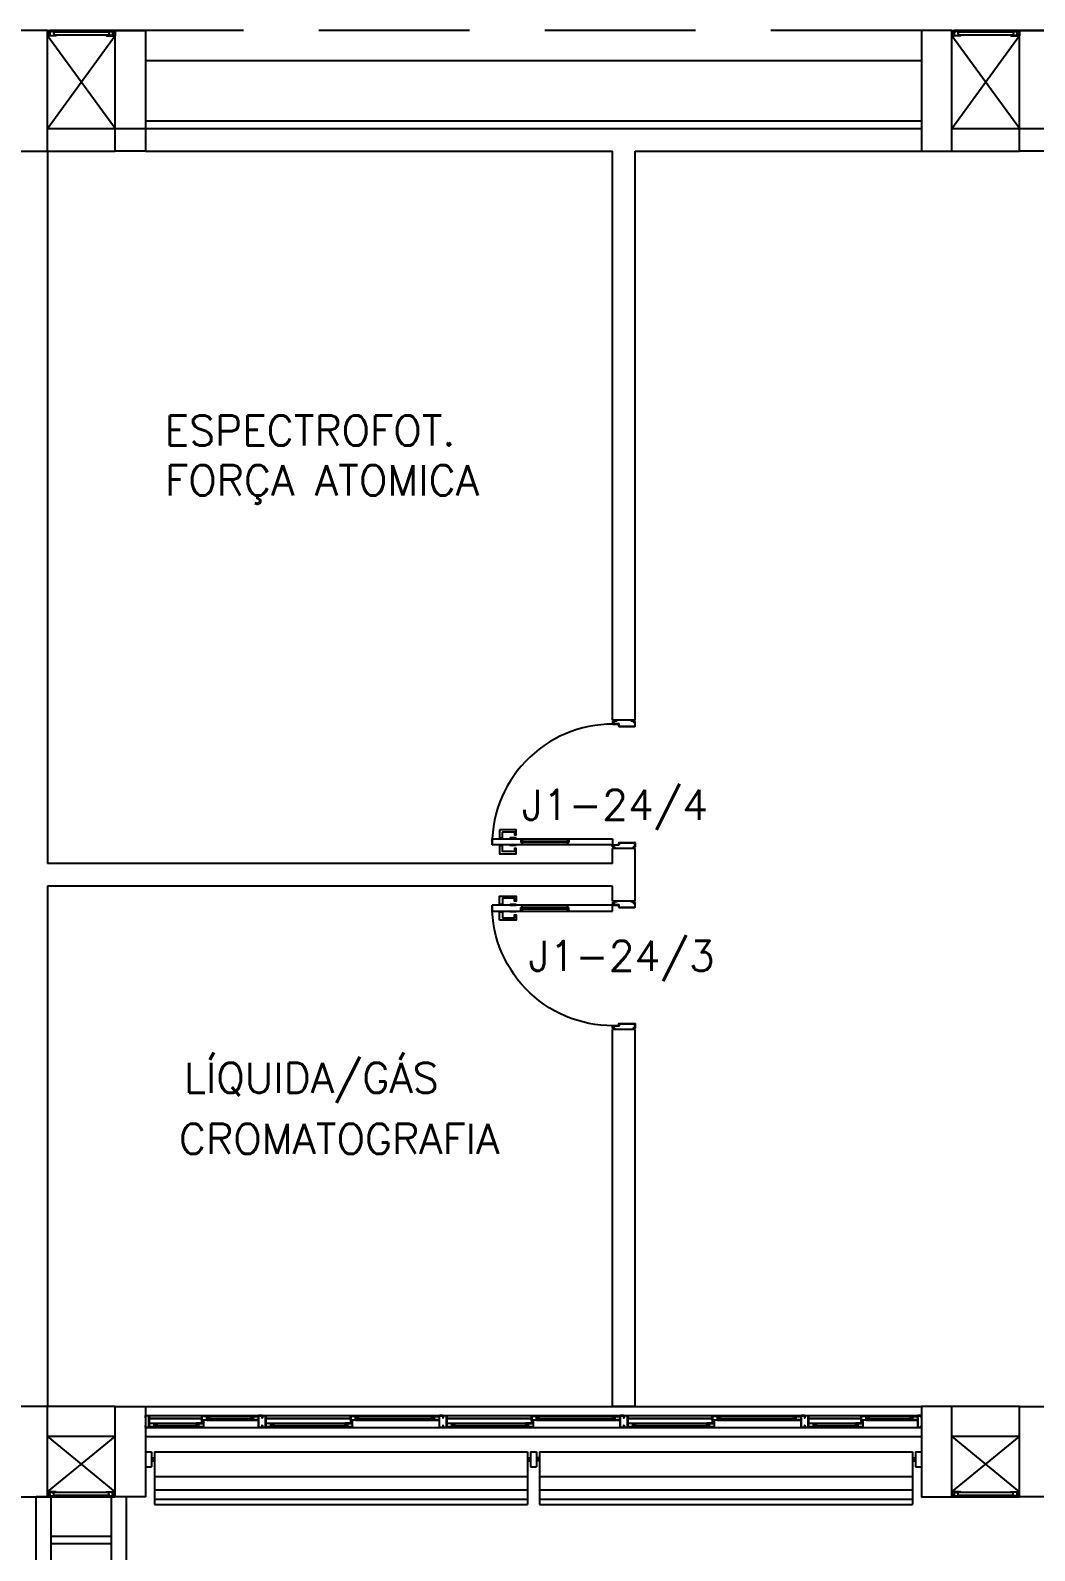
# Model space of a CAD drawing. Header units: millimetres. Extents: x 1887 to 2405, y 1100 to 1335.
# Drawn here: x 2087.65 to 2094.31, y 1254.64 to 1264.72 of the extents above; entities that cross this region are included whole.
import ezdxf

# ---------------------------------------------------------------- set-up
doc = ezdxf.new("R2010")
doc.units = ezdxf.units.MM
doc.linetypes.add('HIDDEN', pattern=[0.375, 0.25, -0.125])
for name, color, linetype in [('AR-ALV', 2, 'Continuous'), ('AR-BRISES', 1, 'Continuous'), ('AR-ESQ', 1, 'Continuous'), ('AR-ESTC', 3, 'Continuous'), ('AR-PEITORIL', 1, 'Continuous'), ('AR-PERGOLAPROJ', 1, 'HIDDEN'), ('AR-PISO', 1, 'Continuous'), ('AR-PORTA', 1, 'Continuous'), ('AR-SHAFT', 1, 'Continuous'), ('BR-LINHAS', 1, 'Continuous'), ('BR-MONTANTE', 242, 'Continuous'), ('BR-PAINEL', 1, 'Continuous'), ('BR-SUPORTE', 1, 'Continuous'), ('DT-ESQ-BAGUETE-C', 2, 'Continuous'), ('DT-ESQ-BAGUETE-V', 1, 'Continuous'), ('DT-ESQ-CHAPA DOBRADA-V', 1, 'Continuous'), ('DT-ESQ-PERFIL CADEIRA-C', 2, 'Continuous'), ('DT-ESQ-PERFIL CADEIRA-V', 1, 'Continuous'), ('DT-ESQ-PERFIL U SIMPLES-C', 2, 'Continuous'), ('DT-ESQ-PERFIL U-C', 2, 'Continuous'), ('DT-ESQ-PERFIL U-V', 1, 'Continuous'), ('DT-ESQ-VENEZIANA-C', 2, 'Continuous'), ('DT-ESQ-VENEZIANA-V', 2, 'Continuous'), ('DT-ESQ-VIDRO-C', 2, 'Continuous'), ('ENDEREÇO', 2, 'Continuous'), ('insercao', 4, 'Continuous'), ('maçaneta', 1, 'Continuous'), ('mov', 1, 'Continuous'), ('PM-PERFIL U-C', 2, 'Continuous'), ('PM-VIDRO', 1, 'Continuous'), ('pm1', 2, 'Continuous'), ('pm2', 2, 'Continuous'), ('TEXTO', 2, 'Continuous')]:
    doc.layers.add(name, color=color, linetype=linetype)
doc.styles.add('UNB-100', font='simplex.shx', dxfattribs={"height": 0.2})
doc.styles.add('UNB1-100', font='simplex.shx', dxfattribs={"height": 0.2})

# ---------------------------------------------------------------- blocks, each defined once
blk = doc.blocks.new('DET-GS-COBERTURA')
at = {"layer": 'AR-PISO', "linetype": 'Continuous'}
for p, q in [((210.868, -516.358), (210.868, -512.989)), ((211.468, -512.989), (210.868, -512.989)), ((210.968, -516.358), (210.968, -512.989)), ((211.368, -516.358), (211.368, -512.989)), ((211.468, -516.358), (211.468, -512.989)), ((210.968, -513.248), (211.368, -513.248)), ((210.968, -513.298), (211.368, -513.298))]:
    blk.add_line(p, q, dxfattribs=at)
blk = doc.blocks.new('EF40-P')
at = {"layer": 'DT-ESQ-BAGUETE-C', "color": 2, "ltscale": 0.1}
for points in [[(0.422, -0.08), (0.409, -0.08), (0.409, -0.079), (0.422, -0.079, 0.414214), (0.422, -0.078), (0.422, -0.067, 0.414214), (0.422, -0.067), (0.409, -0.067), (0.409, -0.065), (0.422, -0.065, -0.414214), (0.424, -0.067), (0.424, -0.079, -0.414214)], [(0.702, -0.08), (0.715, -0.08), (0.715, -0.079), (0.702, -0.079, -0.414214), (0.702, -0.078), (0.702, -0.067, -0.414214), (0.702, -0.067), (0.715, -0.067), (0.715, -0.065), (0.702, -0.065, 0.414214), (0.7, -0.067), (0.7, -0.079, 0.414214)], [(1.41, -0.08), (1.396, -0.08), (1.396, -0.079), (1.409, -0.079, 0.414214), (1.41, -0.078), (1.41, -0.067, 0.414214), (1.409, -0.067), (1.396, -0.067), (1.396, -0.065), (1.41, -0.065, -0.414214), (1.411, -0.067), (1.411, -0.079, -0.414214)], [(1.901, -0.08), (1.915, -0.08), (1.915, -0.079), (1.902, -0.079, -0.414214), (1.901, -0.078), (1.901, -0.067, -0.414214), (1.902, -0.067), (1.915, -0.067), (1.915, -0.065), (1.901, -0.065, 0.414214), (1.9, -0.067), (1.9, -0.079, 0.414214)], [(2.61, -0.08), (2.596, -0.08), (2.596, -0.079), (2.609, -0.079, 0.414214), (2.61, -0.078), (2.61, -0.067, 0.414214), (2.609, -0.067), (2.596, -0.067), (2.596, -0.065), (2.61, -0.065, -0.414214), (2.611, -0.067), (2.611, -0.079, -0.414214)], [(3.101, -0.08), (3.115, -0.08), (3.115, -0.079), (3.102, -0.079, -0.414214), (3.101, -0.078), (3.101, -0.067, -0.414214), (3.102, -0.067), (3.115, -0.067), (3.115, -0.065), (3.101, -0.065, 0.414214), (3.1, -0.067), (3.1, -0.079, 0.414214)], [(3.81, -0.08), (3.796, -0.08), (3.796, -0.079), (3.809, -0.079, 0.414214), (3.81, -0.078), (3.81, -0.067, 0.414214), (3.809, -0.067), (3.796, -0.067), (3.796, -0.065), (3.81, -0.065, -0.414214), (3.811, -0.067), (3.811, -0.079, -0.414214)], [(4.301, -0.08), (4.315, -0.08), (4.315, -0.079), (4.302, -0.079, -0.414214), (4.301, -0.078), (4.301, -0.067, -0.414214), (4.302, -0.067), (4.315, -0.067), (4.315, -0.065), (4.301, -0.065, 0.414214), (4.3, -0.067), (4.3, -0.079, 0.414214)], [(4.797, -0.08), (4.784, -0.08), (4.784, -0.079), (4.797, -0.079, 0.414214), (4.797, -0.078), (4.797, -0.067, 0.414214), (4.797, -0.067), (4.784, -0.067), (4.784, -0.065), (4.797, -0.065, -0.414214), (4.799, -0.067), (4.799, -0.079, -0.414214)], [(5.076, -0.08), (5.09, -0.08), (5.09, -0.079), (5.077, -0.079, -0.414214), (5.076, -0.078), (5.076, -0.067, -0.414214), (5.077, -0.067), (5.09, -0.067), (5.09, -0.065), (5.076, -0.065, 0.414214), (5.075, -0.067), (5.075, -0.079, 0.414214)], [(0.073, -0.125), (0.06, -0.125), (0.06, -0.124), (0.073, -0.124, 0.414214), (0.073, -0.123), (0.073, -0.112, 0.414214), (0.073, -0.112), (0.06, -0.112), (0.06, -0.11), (0.073, -0.11, -0.414214), (0.075, -0.112), (0.075, -0.124, -0.414214)], [(0.339, -0.125), (0.352, -0.125), (0.352, -0.124), (0.34, -0.124, -0.414214), (0.339, -0.123), (0.339, -0.112, -0.414214), (0.34, -0.112), (0.352, -0.112), (0.352, -0.11), (0.339, -0.11, 0.414214), (0.337, -0.112), (0.337, -0.124, 0.414214)], [(0.848, -0.125), (0.835, -0.125), (0.835, -0.124), (0.848, -0.124, 0.414214), (0.848, -0.123), (0.848, -0.112, 0.414214), (0.848, -0.112), (0.835, -0.112), (0.835, -0.11), (0.848, -0.11, -0.414214), (0.85, -0.112), (0.85, -0.124, -0.414214)], [(1.326, -0.125), (1.34, -0.125), (1.34, -0.124), (1.327, -0.124, -0.414214), (1.326, -0.123), (1.326, -0.112, -0.414214), (1.327, -0.112), (1.34, -0.112), (1.34, -0.11), (1.326, -0.11, 0.414214), (1.325, -0.112), (1.325, -0.124, 0.414214)], [(2.048, -0.125), (2.035, -0.125), (2.035, -0.124), (2.048, -0.124, 0.414214), (2.048, -0.123), (2.048, -0.112, 0.414214), (2.048, -0.112), (2.035, -0.112), (2.035, -0.11), (2.048, -0.11, -0.414214), (2.05, -0.112), (2.05, -0.124, -0.414214)], [(2.526, -0.125), (2.54, -0.125), (2.54, -0.124), (2.527, -0.124, -0.414214), (2.526, -0.123), (2.526, -0.112, -0.414214), (2.527, -0.112), (2.54, -0.112), (2.54, -0.11), (2.526, -0.11, 0.414214), (2.525, -0.112), (2.525, -0.124, 0.414214)], [(3.248, -0.125), (3.235, -0.125), (3.235, -0.124), (3.248, -0.124, 0.414214), (3.248, -0.123), (3.248, -0.112, 0.414214), (3.248, -0.112), (3.235, -0.112), (3.235, -0.11), (3.248, -0.11, -0.414214), (3.25, -0.112), (3.25, -0.124, -0.414214)], [(3.726, -0.125), (3.74, -0.125), (3.74, -0.124), (3.727, -0.124, -0.414214), (3.726, -0.123), (3.726, -0.112, -0.414214), (3.727, -0.112), (3.74, -0.112), (3.74, -0.11), (3.726, -0.11, 0.414214), (3.725, -0.112), (3.725, -0.124, 0.414214)], [(4.448, -0.125), (4.435, -0.125), (4.435, -0.124), (4.448, -0.124, 0.414214), (4.448, -0.123), (4.448, -0.112, 0.414214), (4.448, -0.112), (4.435, -0.112), (4.435, -0.11), (4.448, -0.11, -0.414214), (4.45, -0.112), (4.45, -0.124, -0.414214)], [(4.714, -0.125), (4.727, -0.125), (4.727, -0.124), (4.714, -0.124, -0.414214), (4.714, -0.123), (4.714, -0.112, -0.414214), (4.714, -0.112), (4.727, -0.112), (4.727, -0.11), (4.714, -0.11, 0.414214), (4.712, -0.112), (4.712, -0.124, 0.414214)]]:
    blk.add_lwpolyline(points, format="xyb", close=True, dxfattribs=at)
at = {"layer": 'DT-ESQ-BAGUETE-V', "ltscale": 0.1}
for p, q in [((0.422, -0.065), (0.702, -0.065)), ((1.41, -0.065), (1.901, -0.065)), ((2.61, -0.065), (3.101, -0.065)), ((3.81, -0.065), (4.301, -0.065)), ((4.797, -0.065), (5.076, -0.065))]:
    blk.add_line(p, q, dxfattribs=at)
at = {"layer": 'DT-ESQ-BAGUETE-V', "color": 1, "ltscale": 0.1}
for p, q in [((0.073, -0.11), (0.339, -0.11)), ((0.848, -0.11), (1.326, -0.11)), ((2.048, -0.11), (2.526, -0.11)), ((3.248, -0.11), (3.726, -0.11)), ((4.448, -0.11), (4.714, -0.11))]:
    blk.add_line(p, q, dxfattribs=at)
at = {"layer": 'DT-ESQ-CHAPA DOBRADA-V', "ltscale": 0.1}
for p, q in [((0.025, -0.077), (0.374, -0.077)), ((0.025, -0.08), (0.374, -0.08)), ((0.8, -0.077), (1.361, -0.077)), ((0.8, -0.08), (1.361, -0.08)), ((4.4, -0.077), (4.749, -0.077)), ((4.4, -0.08), (4.749, -0.08))]:
    blk.add_line(p, q, dxfattribs=at)
at = {"layer": 'DT-ESQ-CHAPA DOBRADA-V', "color": 1, "ltscale": 0.1}
for p, q in [((2, -0.077), (2.561, -0.077)), ((2, -0.08), (2.561, -0.08)), ((3.2, -0.077), (3.761, -0.077)), ((3.2, -0.08), (3.761, -0.08))]:
    blk.add_line(p, q, dxfattribs=at)
at = {"layer": 'DT-ESQ-PERFIL CADEIRA-C', "color": 2, "ltscale": 0.1}
for p, q in [((0.376, -0.088), (0.422, -0.088)), ((0.75, -0.088), (0.702, -0.088)), ((1.363, -0.088), (1.41, -0.088)), ((1.95, -0.088), (1.901, -0.088)), ((2.563, -0.088), (2.61, -0.088)), ((3.15, -0.088), (3.101, -0.088)), ((3.763, -0.088), (3.81, -0.088)), ((4.35, -0.088), (4.301, -0.088)), ((4.751, -0.088), (4.797, -0.088)), ((5.125, -0.088), (5.076, -0.088)), ((0.025, -0.134), (0.073, -0.134)), ((0.385, -0.134), (0.339, -0.134)), ((0.8, -0.134), (0.848, -0.134)), ((1.373, -0.134), (1.326, -0.134)), ((2, -0.134), (2.048, -0.134)), ((2.573, -0.134), (2.526, -0.134)), ((3.2, -0.134), (3.248, -0.134)), ((3.773, -0.134), (3.726, -0.134)), ((4.76, -0.134), (4.714, -0.134))]:
    blk.add_line(p, q, dxfattribs=at)
at = {"layer": 'DT-ESQ-PERFIL CADEIRA-C', "ltscale": 0.1}
blk.add_line((4.4, -0.134), (4.448, -0.134), dxfattribs=at)
at = {"layer": 'DT-ESQ-PERFIL CADEIRA-C', "color": 2, "ltscale": 0.1}
for points in [[(0.422, -0.087, -1), (0.422, -0.09), (0.376, -0.09, -0.414214), (0.374, -0.088), (0.374, -0.067, -0.414214), (0.376, -0.065), (0.407, -0.065, -0.414214), (0.409, -0.067), (0.409, -0.087)], [(0.409, -0.088, -0.198913), (0.408, -0.088, -0.198913), (0.407, -0.087), (0.407, -0.067, 0.414214), (0.407, -0.067), (0.376, -0.067, 0.414214), (0.375, -0.067), (0.375, -0.088, 0.414214), (0.376, -0.088)], [(0.702, -0.09), (0.75, -0.09), (0.75, -0.088), (0.715, -0.088, 0.198912), (0.716, -0.088, 0.198913), (0.716, -0.087), (0.716, -0.067, -0.414214), (0.717, -0.067), (0.75, -0.067), (0.75, -0.065), (0.716, -0.065, 0.414214), (0.715, -0.067), (0.715, -0.079), (0.715, -0.08), (0.715, -0.087), (0.702, -0.087, 1)], [(1.41, -0.087, -1), (1.41, -0.09), (1.363, -0.09, -0.414214), (1.361, -0.088), (1.361, -0.067, -0.414214), (1.363, -0.065), (1.395, -0.065, -0.414214), (1.396, -0.067), (1.396, -0.087)], [(1.396, -0.088, -0.198913), (1.395, -0.088, -0.198913), (1.395, -0.087), (1.395, -0.067, 0.414214), (1.394, -0.067), (1.363, -0.067, 0.414214), (1.363, -0.067), (1.363, -0.088, 0.414214), (1.363, -0.088)], [(1.901, -0.09), (1.95, -0.09), (1.95, -0.088), (1.915, -0.088, 0.198912), (1.916, -0.088, 0.198913), (1.916, -0.087), (1.916, -0.067, -0.414214), (1.917, -0.067), (1.95, -0.067), (1.95, -0.065), (1.916, -0.065, 0.414214), (1.915, -0.067), (1.915, -0.079), (1.915, -0.08), (1.915, -0.087), (1.901, -0.087, 1)], [(2.61, -0.087, -1), (2.61, -0.09), (2.563, -0.09, -0.414214), (2.561, -0.088), (2.561, -0.067, -0.414214), (2.563, -0.065), (2.595, -0.065, -0.414214), (2.596, -0.067), (2.596, -0.087)], [(2.596, -0.088, -0.198913), (2.595, -0.088, -0.198913), (2.595, -0.087), (2.595, -0.067, 0.414214), (2.594, -0.067), (2.563, -0.067, 0.414214), (2.563, -0.067), (2.563, -0.088, 0.414214), (2.563, -0.088)], [(3.101, -0.09), (3.15, -0.09), (3.15, -0.088), (3.115, -0.088, 0.198912), (3.116, -0.088, 0.198913), (3.116, -0.087), (3.116, -0.067, -0.414214), (3.117, -0.067), (3.15, -0.067), (3.15, -0.065), (3.116, -0.065, 0.414214), (3.115, -0.067), (3.115, -0.079), (3.115, -0.08), (3.115, -0.087), (3.101, -0.087, 1)], [(3.81, -0.087, -1), (3.81, -0.09), (3.763, -0.09, -0.414214), (3.761, -0.088), (3.761, -0.067, -0.414214), (3.763, -0.065), (3.795, -0.065, -0.414214), (3.796, -0.067), (3.796, -0.087)], [(3.796, -0.088, -0.198913), (3.795, -0.088, -0.198913), (3.795, -0.087), (3.795, -0.067, 0.414214), (3.794, -0.067), (3.763, -0.067, 0.414214), (3.763, -0.067), (3.763, -0.088, 0.414214), (3.763, -0.088)], [(4.301, -0.09), (4.35, -0.09), (4.35, -0.088), (4.315, -0.088, 0.198912), (4.316, -0.088, 0.198913), (4.316, -0.087), (4.316, -0.067, -0.414214), (4.317, -0.067), (4.35, -0.067), (4.35, -0.065), (4.316, -0.065, 0.414214), (4.315, -0.067), (4.315, -0.079), (4.315, -0.08), (4.315, -0.087), (4.301, -0.087, 1)], [(4.797, -0.087, -1), (4.797, -0.09), (4.751, -0.09, -0.414214), (4.749, -0.088), (4.749, -0.067, -0.414214), (4.751, -0.065), (4.782, -0.065, -0.414214), (4.784, -0.067), (4.784, -0.087)], [(4.784, -0.088, -0.198913), (4.783, -0.088, -0.198913), (4.782, -0.087), (4.782, -0.067, 0.414214), (4.782, -0.067), (4.751, -0.067, 0.414214), (4.75, -0.067), (4.75, -0.088, 0.414214), (4.751, -0.088)], [(5.076, -0.09), (5.125, -0.09), (5.125, -0.088), (5.09, -0.088, 0.198912), (5.091, -0.088, 0.198913), (5.091, -0.087), (5.091, -0.067, -0.414214), (5.092, -0.067), (5.125, -0.067), (5.125, -0.065), (5.091, -0.065, 0.414214), (5.09, -0.067), (5.09, -0.079), (5.09, -0.08), (5.09, -0.087), (5.076, -0.087, 1)], [(0.073, -0.135), (0.025, -0.135), (0.025, -0.134), (0.06, -0.134, -0.198912), (0.059, -0.133, -0.198913), (0.058, -0.132), (0.058, -0.112, 0.414214), (0.058, -0.112), (0.025, -0.112), (0.025, -0.11), (0.058, -0.11, -0.414214), (0.06, -0.112), (0.06, -0.124), (0.06, -0.125), (0.06, -0.132), (0.073, -0.132, -1)], [(0.339, -0.132, 1), (0.339, -0.135), (0.385, -0.135, 0.414214), (0.387, -0.133), (0.387, -0.112, 0.414214), (0.385, -0.11), (0.354, -0.11, 0.414214), (0.352, -0.112), (0.352, -0.132)], [(0.352, -0.134, 0.198913), (0.354, -0.133, 0.198913), (0.354, -0.132), (0.354, -0.112, -0.414214), (0.354, -0.112), (0.385, -0.112, -0.414214), (0.386, -0.112), (0.386, -0.133, -0.414214), (0.385, -0.134)], [(0.848, -0.135), (0.8, -0.135), (0.8, -0.134), (0.835, -0.134, -0.198912), (0.834, -0.133, -0.198913), (0.833, -0.132), (0.833, -0.112, 0.414214), (0.833, -0.112), (0.8, -0.112), (0.8, -0.11), (0.833, -0.11, -0.414214), (0.835, -0.112), (0.835, -0.124), (0.835, -0.125), (0.835, -0.132), (0.848, -0.132, -1)], [(1.326, -0.132, 1), (1.326, -0.135), (1.373, -0.135, 0.414214), (1.375, -0.133), (1.375, -0.112, 0.414214), (1.373, -0.11), (1.341, -0.11, 0.414214), (1.34, -0.112), (1.34, -0.132)], [(1.34, -0.134, 0.198913), (1.341, -0.133, 0.198913), (1.341, -0.132), (1.341, -0.112, -0.414214), (1.342, -0.112), (1.373, -0.112, -0.414214), (1.373, -0.112), (1.373, -0.133, -0.414214), (1.373, -0.134)], [(2.048, -0.135), (2, -0.135), (2, -0.134), (2.035, -0.134, -0.198912), (2.034, -0.133, -0.198913), (2.033, -0.132), (2.033, -0.112, 0.414214), (2.033, -0.112), (2, -0.112), (2, -0.11), (2.033, -0.11, -0.414214), (2.035, -0.112), (2.035, -0.124), (2.035, -0.125), (2.035, -0.132), (2.048, -0.132, -1)], [(2.526, -0.132, 1), (2.526, -0.135), (2.573, -0.135, 0.414214), (2.575, -0.133), (2.575, -0.112, 0.414214), (2.573, -0.11), (2.541, -0.11, 0.414214), (2.54, -0.112), (2.54, -0.132)], [(2.54, -0.134, 0.198913), (2.541, -0.133, 0.198913), (2.541, -0.132), (2.541, -0.112, -0.414214), (2.542, -0.112), (2.573, -0.112, -0.414214), (2.573, -0.112), (2.573, -0.133, -0.414214), (2.573, -0.134)], [(3.248, -0.135), (3.2, -0.135), (3.2, -0.134), (3.235, -0.134, -0.198912), (3.234, -0.133, -0.198913), (3.233, -0.132), (3.233, -0.112, 0.414214), (3.233, -0.112), (3.2, -0.112), (3.2, -0.11), (3.233, -0.11, -0.414214), (3.235, -0.112), (3.235, -0.124), (3.235, -0.125), (3.235, -0.132), (3.248, -0.132, -1)], [(3.726, -0.132, 1), (3.726, -0.135), (3.773, -0.135, 0.414214), (3.775, -0.133), (3.775, -0.112, 0.414214), (3.773, -0.11), (3.741, -0.11, 0.414214), (3.74, -0.112), (3.74, -0.132)], [(3.74, -0.134, 0.198913), (3.741, -0.133, 0.198913), (3.741, -0.132), (3.741, -0.112, -0.414214), (3.742, -0.112), (3.773, -0.112, -0.414214), (3.773, -0.112), (3.773, -0.133, -0.414214), (3.773, -0.134)], [(4.448, -0.135), (4.4, -0.135), (4.4, -0.134), (4.435, -0.134, -0.198912), (4.434, -0.133, -0.198913), (4.433, -0.132), (4.433, -0.112, 0.414214), (4.433, -0.112), (4.4, -0.112), (4.4, -0.11), (4.433, -0.11, -0.414214), (4.435, -0.112), (4.435, -0.124), (4.435, -0.125), (4.435, -0.132), (4.448, -0.132, -1)], [(4.714, -0.132, 1), (4.714, -0.135), (4.76, -0.135, 0.414214), (4.762, -0.133), (4.762, -0.112, 0.414214), (4.76, -0.11), (4.729, -0.11, 0.414214), (4.727, -0.112), (4.727, -0.132)], [(4.727, -0.134, 0.198913), (4.729, -0.133, 0.198913), (4.729, -0.132), (4.729, -0.112, -0.414214), (4.729, -0.112), (4.76, -0.112, -0.414214), (4.761, -0.112), (4.761, -0.133, -0.414214), (4.76, -0.134)]]:
    blk.add_lwpolyline(points, format="xyb", close=True, dxfattribs=at)
at = {"layer": 'DT-ESQ-PERFIL CADEIRA-V', "ltscale": 0.1}
for p, q in [((0.407, -0.09), (0.702, -0.09)), ((1.395, -0.09), (1.901, -0.09))]:
    blk.add_line(p, q, dxfattribs=at)
at = {"layer": 'DT-ESQ-PERFIL CADEIRA-V', "color": 1, "ltscale": 0.1}
for p, q in [((2.595, -0.09), (3.101, -0.09)), ((3.795, -0.09), (4.301, -0.09)), ((4.782, -0.09), (5.076, -0.09)), ((0.073, -0.135), (0.339, -0.135)), ((0.848, -0.135), (1.326, -0.135)), ((2.048, -0.135), (2.526, -0.135)), ((4.448, -0.135), (4.714, -0.135))]:
    blk.add_line(p, q, dxfattribs=at)
at = {"layer": 'DT-ESQ-PERFIL CADEIRA-V', "color": 2, "ltscale": 0.1}
blk.add_line((3.248, -0.135), (3.726, -0.135), dxfattribs=at)
at = {"layer": 'DT-ESQ-PERFIL U SIMPLES-C', "color": 2, "ltscale": 0.1}
for points in [[(0.376, -0.102), (0.384, -0.102), (0.384, -0.1), (0.376, -0.1, -0.414214), (0.375, -0.1), (0.375, -0.092, -0.414214), (0.376, -0.091), (0.384, -0.091), (0.384, -0.09), (0.376, -0.09, 0.414214), (0.374, -0.092), (0.374, -0.1, 0.414214)], [(0.385, -0.098), (0.378, -0.098), (0.378, -0.1), (0.385, -0.1, -0.414214), (0.386, -0.1), (0.386, -0.108, -0.414214), (0.385, -0.109), (0.378, -0.109), (0.378, -0.11), (0.385, -0.11, 0.414214), (0.387, -0.108), (0.387, -0.1, 0.414214)], [(1.363, -0.102), (1.371, -0.102), (1.371, -0.1), (1.363, -0.1, -0.414214), (1.363, -0.1), (1.363, -0.092, -0.414214), (1.363, -0.091), (1.371, -0.091), (1.371, -0.09), (1.363, -0.09, 0.414214), (1.361, -0.092), (1.361, -0.1, 0.414214)], [(1.373, -0.098), (1.365, -0.098), (1.365, -0.1), (1.373, -0.1, -0.414214), (1.373, -0.1), (1.373, -0.108, -0.414214), (1.373, -0.109), (1.365, -0.109), (1.365, -0.11), (1.373, -0.11, 0.414214), (1.375, -0.108), (1.375, -0.1, 0.414214)], [(2.563, -0.102), (2.571, -0.102), (2.571, -0.1), (2.563, -0.1, -0.414214), (2.563, -0.1), (2.563, -0.092, -0.414214), (2.563, -0.091), (2.571, -0.091), (2.571, -0.09), (2.563, -0.09, 0.414214), (2.561, -0.092), (2.561, -0.1, 0.414214)], [(2.573, -0.098), (2.565, -0.098), (2.565, -0.1), (2.573, -0.1, -0.414214), (2.573, -0.1), (2.573, -0.108, -0.414214), (2.573, -0.109), (2.565, -0.109), (2.565, -0.11), (2.573, -0.11, 0.414214), (2.575, -0.108), (2.575, -0.1, 0.414214)], [(3.763, -0.102), (3.771, -0.102), (3.771, -0.1), (3.763, -0.1, -0.414214), (3.763, -0.1), (3.763, -0.092, -0.414214), (3.763, -0.091), (3.771, -0.091), (3.771, -0.09), (3.763, -0.09, 0.414214), (3.761, -0.092), (3.761, -0.1, 0.414214)], [(3.773, -0.098), (3.765, -0.098), (3.765, -0.1), (3.773, -0.1, -0.414214), (3.773, -0.1), (3.773, -0.108, -0.414214), (3.773, -0.109), (3.765, -0.109), (3.765, -0.11), (3.773, -0.11, 0.414214), (3.775, -0.108), (3.775, -0.1, 0.414214)], [(4.751, -0.102), (4.759, -0.102), (4.759, -0.1), (4.751, -0.1, -0.414214), (4.75, -0.1), (4.75, -0.092, -0.414214), (4.751, -0.091), (4.759, -0.091), (4.759, -0.09), (4.751, -0.09, 0.414214), (4.749, -0.092), (4.749, -0.1, 0.414214)], [(4.76, -0.098), (4.752, -0.098), (4.752, -0.1), (4.76, -0.1, -0.414214), (4.761, -0.1), (4.761, -0.108, -0.414214), (4.76, -0.109), (4.752, -0.109), (4.752, -0.11), (4.76, -0.11, 0.414214), (4.762, -0.108), (4.762, -0.1, 0.414214)]]:
    blk.add_lwpolyline(points, format="xyb", close=True, dxfattribs=at)
at = {"layer": 'DT-ESQ-PERFIL U-C', "color": 2, "ltscale": 0.1}
for points in [[(0, -0.062, -0.414214), (0.001, -0.06), (0.023, -0.06, -0.414214), (0.025, -0.062), (0.025, -0.139, -0.414214), (0.023, -0.14), (0.001, -0.14, -0.414214), (0, -0.139), (0, -0.125), (0.001, -0.125), (0.001, -0.138, 0.414214), (0.002, -0.139), (0.023, -0.139, 0.414214), (0.023, -0.138), (0.023, -0.062, 0.414214), (0.023, -0.062), (0.002, -0.062, 0.414214), (0.001, -0.062), (0.001, -0.075), (0, -0.075)], [(0.775, -0.062, 0.414214), (0.773, -0.06), (0.751, -0.06, 0.414214), (0.75, -0.062), (0.75, -0.139, 0.414214), (0.751, -0.14), (0.773, -0.14, 0.414214), (0.775, -0.139), (0.775, -0.125), (0.773, -0.125), (0.773, -0.138, -0.414214), (0.773, -0.139), (0.752, -0.139, -0.414214), (0.751, -0.138), (0.751, -0.062, -0.414214), (0.752, -0.062), (0.773, -0.062, -0.414214), (0.773, -0.062), (0.773, -0.075), (0.775, -0.075)], [(0.775, -0.062, -0.414214), (0.776, -0.06), (0.798, -0.06, -0.414214), (0.8, -0.062), (0.8, -0.139, -0.414214), (0.798, -0.14), (0.776, -0.14, -0.414214), (0.775, -0.139), (0.775, -0.125), (0.776, -0.125), (0.776, -0.138, 0.414214), (0.777, -0.139), (0.798, -0.139, 0.414214), (0.798, -0.138), (0.798, -0.062, 0.414214), (0.798, -0.062), (0.777, -0.062, 0.414214), (0.776, -0.062), (0.776, -0.075), (0.775, -0.075)], [(1.975, -0.062, 0.414214), (1.973, -0.06), (1.951, -0.06, 0.414214), (1.95, -0.062), (1.95, -0.139, 0.414214), (1.951, -0.14), (1.973, -0.14, 0.414214), (1.975, -0.139), (1.975, -0.125), (1.973, -0.125), (1.973, -0.138, -0.414214), (1.973, -0.139), (1.952, -0.139, -0.414214), (1.951, -0.138), (1.951, -0.062, -0.414214), (1.952, -0.062), (1.973, -0.062, -0.414214), (1.973, -0.062), (1.973, -0.075), (1.975, -0.075)], [(1.975, -0.062, -0.414214), (1.976, -0.06), (1.998, -0.06, -0.414214), (2, -0.062), (2, -0.139, -0.414214), (1.998, -0.14), (1.976, -0.14, -0.414214), (1.975, -0.139), (1.975, -0.125), (1.976, -0.125), (1.976, -0.138, 0.414214), (1.977, -0.139), (1.998, -0.139, 0.414214), (1.998, -0.138), (1.998, -0.062, 0.414214), (1.998, -0.062), (1.977, -0.062, 0.414214), (1.976, -0.062), (1.976, -0.075), (1.975, -0.075)], [(3.175, -0.062, 0.414214), (3.173, -0.06), (3.151, -0.06, 0.414214), (3.15, -0.062), (3.15, -0.139, 0.414214), (3.151, -0.14), (3.173, -0.14, 0.414214), (3.175, -0.139), (3.175, -0.125), (3.173, -0.125), (3.173, -0.138, -0.414214), (3.173, -0.139), (3.152, -0.139, -0.414214), (3.151, -0.138), (3.151, -0.062, -0.414214), (3.152, -0.062), (3.173, -0.062, -0.414214), (3.173, -0.062), (3.173, -0.075), (3.175, -0.075)], [(3.175, -0.062, -0.414214), (3.176, -0.06), (3.198, -0.06, -0.414214), (3.2, -0.062), (3.2, -0.139, -0.414214), (3.198, -0.14), (3.176, -0.14, -0.414214), (3.175, -0.139), (3.175, -0.125), (3.176, -0.125), (3.176, -0.138, 0.414214), (3.177, -0.139), (3.198, -0.139, 0.414214), (3.198, -0.138), (3.198, -0.062, 0.414214), (3.198, -0.062), (3.177, -0.062, 0.414214), (3.176, -0.062), (3.176, -0.075), (3.175, -0.075)], [(4.375, -0.062, 0.414214), (4.373, -0.06), (4.351, -0.06, 0.414214), (4.35, -0.062), (4.35, -0.139, 0.414214), (4.351, -0.14), (4.373, -0.14, 0.414214), (4.375, -0.139), (4.375, -0.125), (4.373, -0.125), (4.373, -0.138, -0.414214), (4.373, -0.139), (4.352, -0.139, -0.414214), (4.351, -0.138), (4.351, -0.062, -0.414214), (4.352, -0.062), (4.373, -0.062, -0.414214), (4.373, -0.062), (4.373, -0.075), (4.375, -0.075)], [(4.375, -0.062, -0.414214), (4.376, -0.06), (4.398, -0.06, -0.414214), (4.4, -0.062), (4.4, -0.139, -0.414214), (4.398, -0.14), (4.376, -0.14, -0.414214), (4.375, -0.139), (4.375, -0.125), (4.376, -0.125), (4.376, -0.138, 0.414214), (4.377, -0.139), (4.398, -0.139, 0.414214), (4.398, -0.138), (4.398, -0.062, 0.414214), (4.398, -0.062), (4.377, -0.062, 0.414214), (4.376, -0.062), (4.376, -0.075), (4.375, -0.075)], [(5.15, -0.062, 0.414214), (5.148, -0.06), (5.126, -0.06, 0.414214), (5.125, -0.062), (5.125, -0.139, 0.414214), (5.126, -0.14), (5.148, -0.14, 0.414214), (5.15, -0.139), (5.15, -0.125), (5.148, -0.125), (5.148, -0.138, -0.414214), (5.148, -0.139), (5.127, -0.139, -0.414214), (5.126, -0.138), (5.126, -0.062, -0.414214), (5.127, -0.062), (5.148, -0.062, -0.414214), (5.148, -0.062), (5.148, -0.075), (5.15, -0.075)]]:
    blk.add_lwpolyline(points, format="xyb", close=True, dxfattribs=at)
at = {"layer": 'DT-ESQ-PERFIL U-V', "color": 1, "ltscale": 0.1}
for p, q in [((0.023, -0.06), (0.751, -0.06)), ((0.798, -0.06), (1.951, -0.06)), ((1.998, -0.06), (3.151, -0.06)), ((4.398, -0.06), (5.126, -0.06)), ((0.023, -0.14), (0.751, -0.14)), ((0.798, -0.14), (1.951, -0.14)), ((1.998, -0.14), (3.151, -0.14)), ((4.398, -0.14), (5.126, -0.14))]:
    blk.add_line(p, q, dxfattribs=at)
at = {"layer": 'DT-ESQ-PERFIL U-V', "ltscale": 0.1}
for p, q in [((3.198, -0.06), (4.351, -0.06)), ((3.198, -0.14), (4.351, -0.14))]:
    blk.add_line(p, q, dxfattribs=at)
at = {"layer": 'DT-ESQ-VIDRO-C', "ltscale": 0.1}
for points in [[(0.713, -0.085), (0.713, -0.082), (0.411, -0.082), (0.411, -0.085)], [(1.912, -0.085), (1.912, -0.082), (1.399, -0.082), (1.399, -0.085)], [(3.112, -0.085), (3.112, -0.082), (2.599, -0.082), (2.599, -0.085)], [(4.312, -0.085), (4.312, -0.082), (3.799, -0.082), (3.799, -0.085)], [(5.087, -0.085), (5.087, -0.082), (4.786, -0.082), (4.786, -0.085)], [(0.063, -0.13), (0.063, -0.127), (0.349, -0.127), (0.349, -0.13)], [(0.838, -0.13), (0.838, -0.127), (1.337, -0.127), (1.337, -0.13)], [(2.038, -0.13), (2.038, -0.127), (2.537, -0.127), (2.537, -0.13)], [(3.238, -0.13), (3.238, -0.127), (3.737, -0.127), (3.737, -0.13)], [(4.438, -0.13), (4.438, -0.127), (4.724, -0.127), (4.724, -0.13)]]:
    blk.add_lwpolyline(points, close=True, dxfattribs=at)
blk = doc.blocks.new('EF01-P')
at = {"layer": 'DT-ESQ-BAGUETE-C', "ltscale": 0.1}
for points in [[(0.002, 0.035), (0.015, 0.035), (0.015, 0.033), (0.002, 0.033), (0.002, 0.005), (0.015, 0.005), (0.015, 0.004), (0.002, 0.004, -0.414214), (0, 0.005), (0, 0.033, -0.414214)], [(0.448, 0.035), (0.435, 0.035), (0.435, 0.033), (0.448, 0.033), (0.448, 0.005), (0.435, 0.005), (0.435, 0.004), (0.448, 0.004, 0.414214), (0.45, 0.005), (0.45, 0.033, 0.414214)]]:
    blk.add_lwpolyline(points, format="xyb", close=True, dxfattribs=at)
at = {"layer": 'DT-ESQ-PERFIL CADEIRA-C', "color": 2, "ltscale": 0.1}
for points in [[(0.01, 0.002), (0.01, 0.003), (0.002, 0.003, 1), (0.002, 0), (0.015, 0, 0.414214), (0.016, 0.002), (0.016, 0.033), (0.043, 0.033)], [(0.407, 0.006), (0.432, 0.006), (0.432, 0.016), (0.433, 0.016), (0.433, 0.006, -0.414214), (0.432, 0.005), (0.407, 0.005), (0.394, 0.005, -1), (0.394, 0.008), (0.407, 0.008), (0.407, 0.02), (0.407, 0.032), (0.394, 0.032, -1), (0.394, 0.035), (0.407, 0.035), (0.433, 0.035, -0.414214), (0.435, 0.033), (0.435, 0.002), (0.448, 0.002)]]:
    blk.add_lwpolyline(points, format="xyb", dxfattribs=at)
at = {"layer": 'DT-ESQ-PERFIL CADEIRA-C', "ltscale": 0.1}
for points in [[(0.043, 0.006), (0.018, 0.006), (0.018, 0.016), (0.016, 0.016), (0.016, 0.006, 0.414214), (0.018, 0.005), (0.043, 0.005), (0.056, 0.005, 1), (0.056, 0.008), (0.043, 0.008), (0.043, 0.02), (0.043, 0.032), (0.056, 0.032, 1), (0.056, 0.035), (0.043, 0.035), (0.016, 0.035, 0.414214), (0.015, 0.033), (0.015, 0.002), (0.002, 0.002)], [(0.041, 0.02), (0.041, 0.032, -0.414214), (0.043, 0.033), (0.056, 0.033)], [(0.041, 0.02), (0.041, 0.008, 0.414214), (0.043, 0.006), (0.056, 0.006)], [(0.408, 0.02), (0.408, 0.032, 0.414214), (0.407, 0.033), (0.394, 0.033)], [(0.408, 0.02), (0.408, 0.008, -0.414214), (0.407, 0.006), (0.394, 0.006)], [(0.44, 0.002), (0.44, 0.003), (0.448, 0.003, -1), (0.448, 0), (0.435, 0, -0.414214), (0.433, 0.002), (0.433, 0.033), (0.407, 0.033)]]:
    blk.add_lwpolyline(points, format="xyb", dxfattribs=at)
at = {"layer": 'DT-ESQ-PERFIL CADEIRA-V', "ltscale": 0.1}
blk.add_line((0.015, 0), (0.435, 0), dxfattribs=at)
at = {"layer": 'DT-ESQ-VENEZIANA-C', "ltscale": 0.1}
for p, q in [((0.043, 0.011), (0.407, 0.011)), ((0.043, 0.009), (0.407, 0.009))]:
    blk.add_line(p, q, dxfattribs=at)
at = {"layer": 'DT-ESQ-VENEZIANA-V', "ltscale": 0.1}
blk.add_line((0.043, 0.031), (0.407, 0.031), dxfattribs=at)
blk = doc.blocks.new('BR-MODULO1')
at = {"layer": 'BR-LINHAS'}
for p, q in [((0.06, -0.265), (2.535, -0.265)), ((2.615, -0.265), (5.09, -0.265)), ((0.06, -0.352), (2.535, -0.352)), ((2.615, -0.352), (5.09, -0.352)), ((0.06, -0.415), (2.535, -0.415)), ((2.615, -0.415), (5.09, -0.415))]:
    blk.add_line(p, q, dxfattribs=at)
at = {"layer": 'BR-MONTANTE'}
for p, q in [((0, -0.1), (0, -0.2)), ((0, -0.1), (0.04, -0.1)), ((0.04, -0.1), (0.04, -0.2)), ((2.555, -0.1), (2.595, -0.1)), ((2.555, -0.1), (2.555, -0.2)), ((2.595, -0.1), (2.595, -0.2)), ((5.11, -0.1), (5.11, -0.2)), ((5.11, -0.1), (5.15, -0.1)), ((5.15, -0.1), (5.15, -0.2)), ((0, -0.2), (0.04, -0.2)), ((2.555, -0.2), (2.595, -0.2)), ((5.11, -0.2), (5.15, -0.2))]:
    blk.add_line(p, q, dxfattribs=at)
at = {"layer": 'BR-PAINEL'}
for p, q in [((0.06, -0.1), (2.535, -0.1)), ((0.06, -0.1), (0.06, -0.45)), ((2.535, -0.1), (2.535, -0.45)), ((2.615, -0.1), (2.615, -0.45)), ((2.615, -0.1), (5.09, -0.1)), ((5.09, -0.1), (5.09, -0.45)), ((0.06, -0.45), (2.535, -0.45)), ((2.615, -0.45), (5.09, -0.45))]:
    blk.add_line(p, q, dxfattribs=at)
at = {"layer": 'BR-SUPORTE'}
for p, q in [((0.04, -0.14), (0.06, -0.14)), ((0.04, -0.16), (0.06, -0.16)), ((0.05, -0.14), (0.05, -0.16)), ((2.535, -0.14), (2.555, -0.14)), ((2.535, -0.16), (2.555, -0.16)), ((2.545, -0.14), (2.545, -0.16)), ((2.615, -0.14), (2.595, -0.14)), ((2.615, -0.16), (2.595, -0.16)), ((2.605, -0.14), (2.605, -0.16)), ((5.09, -0.14), (5.11, -0.14)), ((5.09, -0.16), (5.11, -0.16)), ((5.1, -0.14), (5.1, -0.16))]:
    blk.add_line(p, q, dxfattribs=at)
blk = doc.blocks.new('PM3V')
at = {"layer": 'maçaneta'}
for points in [[(0.02, 0.9), (-0.035, 0.9), (-0.035, 0.79), (0, 0.79), (0, 0.8), (-0.02, 0.8), (-0.02, 0.879, -0.414214), (-0.018, 0.88), (0.02, 0.88)], [(0.125, 0.9), (0.07, 0.9), (0.07, 0.88), (0.109, 0.88, -0.414214), (0.11, 0.879), (0.11, 0.8), (0.09, 0.8), (0.09, 0.79), (0.125, 0.79)]]:
    blk.add_lwpolyline(points, format="xyb", close=True, dxfattribs=at)
for points in [[(0.02, 0.79), (0.02, 0.83), (0.025, 0.83), (0.025, 0.79)], [(0.07, 0.79), (0.07, 0.83), (0.065, 0.83), (0.065, 0.79)]]:
    blk.add_lwpolyline(points, close=True, dxfattribs=at)
at = {"layer": 'mov'}
blk.add_arc((0.025, 0.15), 0.8, 356.8472, 90, dxfattribs=at)
at = {"layer": 'PM-PERFIL U-C'}
for p, q in [((0, 0.12), (0, 0.139)), ((0.002, 0.12), (0, 0.12)), ((0.002, 0.14), (0.01, 0.14)), ((0.002, 0.138), (0.002, 0.12)), ((0.011, 0.138), (0.002, 0.138)), ((0.01, 0.14), (0.01, 0.149)), ((0.012, 0.15), (0.024, 0.15)), ((0.012, 0.148), (0.012, 0.14)), ((0.023, 0.148), (0.012, 0.148)), ((0.023, 0.109), (0.023, 0.148)), ((0.025, 0.149), (0.025, 0.109)), ((0.038, 0.109), (0.025, 0.109)), ((0.038, 0.107), (0.025, 0.107)), ((0.038, 0.107), (0.038, 0.002)), ((0.04, 0.108), (0.04, 0.002)), ((0.81, 0.108), (0.81, 0.002)), ((0.812, 0.109), (0.825, 0.109)), ((0.812, 0.107), (0.826, 0.107)), ((0.812, 0.107), (0.812, 0.002)), ((0.825, 0.149), (0.825, 0.109)), ((0.839, 0.15), (0.827, 0.15)), ((0.827, 0.148), (0.838, 0.148)), ((0.827, 0.109), (0.827, 0.148)), ((0.838, 0.148), (0.838, 0.14)), ((0.84, 0.14), (0.84, 0.149)), ((0.849, 0.14), (0.84, 0.14)), ((0.84, 0.138), (0.848, 0.138)), ((0.848, 0.138), (0.848, 0.12)), ((0.848, 0.12), (0.85, 0.12)), ((0.85, 0.12), (0.85, 0.139)), ((0, 0.03), (0.002, 0.03)), ((0, 0.012), (0, 0.03)), ((0.002, 0.03), (0.002, 0.012)), ((0.002, 0.012), (0.011, 0.012)), ((0.01, 0.01), (0.002, 0.01)), ((0.01, 0.002), (0.01, 0.01)), ((0.012, 0.011), (0.012, 0.002)), ((0.012, 0.002), (0.038, 0.002)), ((0.038, 0), (0.012, 0)), ((0.838, 0.002), (0.812, 0.002)), ((0.812, 0), (0.839, 0)), ((0.838, 0.011), (0.838, 0.002)), ((0.848, 0.012), (0.84, 0.012)), ((0.84, 0.002), (0.84, 0.01)), ((0.84, 0.01), (0.849, 0.01)), ((0.85, 0.03), (0.848, 0.03)), ((0.848, 0.03), (0.848, 0.012)), ((0.85, 0.012), (0.85, 0.03))]:
    blk.add_line(p, q, dxfattribs=at)
for centre, start, end in [((0.002, 0.139), 90, 180), ((0.012, 0.149), 90, 180), ((0.011, 0.14), 270, 0), ((0.025, 0.109), 180, 270), ((0.024, 0.149), 360, 90), ((0.038, 0.108), 0, 90), ((0.812, 0.108), 90, 180), ((0.827, 0.149), 90, 180), ((0.826, 0.109), 270, 0), ((0.84, 0.14), 180, 270), ((0.839, 0.149), 0, 90), ((0.849, 0.139), 0, 90), ((0.002, 0.012), 180, 270), ((0.012, 0.002), 180, 270), ((0.011, 0.011), 0, 90), ((0.038, 0.002), 269.9386, 0), ((0.812, 0.002), 180, 270.0614), ((0.84, 0.011), 90, 180), ((0.839, 0.002), 270, 0), ((0.849, 0.012), 270, 0)]:
    blk.add_arc(centre, 0.0015, start, end, dxfattribs=at)
at = {"layer": 'PM-VIDRO'}
for p, q in [((0.04, 0.45), (0.04, 0.75)), ((0.05, 0.75), (0.05, 0.45))]:
    blk.add_line(p, q, dxfattribs=at)
at = {"layer": 'pm1'}
for p, q in [((0.025, 0.95), (0.065, 0.95)), ((0.025, 0.75), (0.025, 0.95)), ((0.065, 0.95), (0.065, 0.76)), ((0.04, 0.75), (0.025, 0.75)), ((0.065, 0.76), (0.04, 0.76)), ((0.04, 0.75), (0.04, 0.76)), ((0.05, 0.76), (0.05, 0.75)), ((0.065, 0.75), (0.05, 0.75)), ((0.065, 0.76), (0.065, 0.75)), ((0.025, 0.15), (0.025, 0.45)), ((0.04, 0.45), (0.025, 0.45)), ((0.04, 0.44), (0.04, 0.45)), ((0.065, 0.44), (0.04, 0.44)), ((0.065, 0.45), (0.05, 0.45)), ((0.05, 0.45), (0.05, 0.44)), ((0.065, 0.45), (0.065, 0.44)), ((0.065, 0.44), (0.065, 0.15)), ((0.065, 0.15), (0.025, 0.15))]:
    blk.add_line(p, q, dxfattribs=at)
at = {"layer": 'pm2'}
for p, q in [((0.025, 0.45), (0.025, 0.75)), ((0.065, 0.75), (0.065, 0.45)), ((0.025, 0.15), (0.025, 0.109)), ((0.025, 0.109), (0.035, 0.109)), ((0.825, 0.109), (0.815, 0.109)), ((0.815, 0), (0.84, 0)), ((0.84, 0.01), (0.85, 0.01)), ((0.84, 0), (0.84, 0.01))]:
    blk.add_line(p, q, dxfattribs=at)
blk = doc.blocks.new('EF01C-P')
at = {"layer": 'DT-ESQ-BAGUETE-C', "ltscale": 0.1}
for points in [[(0.002, 0.035), (0.015, 0.035), (0.015, 0.033), (0.002, 0.033), (0.002, 0.005), (0.015, 0.005), (0.015, 0.004), (0.002, 0.004, -0.414214), (0, 0.005), (0, 0.033, -0.414214)], [(0.448, 0.035), (0.435, 0.035), (0.435, 0.033), (0.448, 0.033), (0.448, 0.005), (0.435, 0.005), (0.435, 0.004), (0.448, 0.004, 0.414214), (0.45, 0.005), (0.45, 0.033, 0.414214)]]:
    blk.add_lwpolyline(points, format="xyb", close=True, dxfattribs=at)
at = {"layer": 'DT-ESQ-PERFIL CADEIRA-C', "ltscale": 0.1}
for points in [[(0.01, 0.002), (0.01, 0.003), (0.002, 0.003, 1), (0.002, 0), (0.015, 0, 0.414214), (0.016, 0.002), (0.016, 0.033), (0.043, 0.033)], [(0.043, 0.006), (0.018, 0.006), (0.018, 0.016), (0.016, 0.016), (0.016, 0.006, 0.414214), (0.018, 0.005), (0.043, 0.005), (0.056, 0.005, 1), (0.056, 0.008), (0.043, 0.008), (0.043, 0.02), (0.043, 0.032), (0.056, 0.032, 1), (0.056, 0.035), (0.043, 0.035), (0.016, 0.035, 0.414214), (0.015, 0.033), (0.015, 0.002), (0.002, 0.002)], [(0.041, 0.02), (0.041, 0.032, -0.414214), (0.043, 0.033), (0.056, 0.033)], [(0.041, 0.02), (0.041, 0.008, 0.414214), (0.043, 0.006), (0.056, 0.006)], [(0.407, 0.006), (0.432, 0.006), (0.432, 0.016), (0.433, 0.016), (0.433, 0.006, -0.414214), (0.432, 0.005), (0.407, 0.005), (0.394, 0.005, -1), (0.394, 0.008), (0.407, 0.008), (0.407, 0.02), (0.407, 0.032), (0.394, 0.032, -1), (0.394, 0.035), (0.407, 0.035), (0.433, 0.035, -0.414214), (0.435, 0.033), (0.435, 0.002), (0.448, 0.002)], [(0.408, 0.02), (0.408, 0.032, 0.414214), (0.407, 0.033), (0.394, 0.033)], [(0.408, 0.02), (0.408, 0.008, -0.414214), (0.407, 0.006), (0.394, 0.006)], [(0.44, 0.002), (0.44, 0.003), (0.448, 0.003, -1), (0.448, 0), (0.435, 0, -0.414214), (0.433, 0.002), (0.433, 0.033), (0.407, 0.033)]]:
    blk.add_lwpolyline(points, format="xyb", dxfattribs=at)
at = {"layer": 'DT-ESQ-PERFIL CADEIRA-V', "ltscale": 0.1}
blk.add_line((0.015, 0), (0.435, 0), dxfattribs=at)
at = {"layer": 'DT-ESQ-VENEZIANA-C', "ltscale": 0.1}
for p, q in [((0.043, 0.011), (0.407, 0.011)), ((0.043, 0.009), (0.407, 0.009))]:
    blk.add_line(p, q, dxfattribs=at)
at = {"layer": 'DT-ESQ-VENEZIANA-V', "ltscale": 0.1}
blk.add_line((0.043, 0.031), (0.407, 0.031), dxfattribs=at)

msp = doc.modelspace()

# ---------------------------------------------------------------- linework, layer by layer
at = {"layer": 'AR-ALV'}
for p, q in [((2087.76, 1264.073), (2088.21, 1264.073)), ((2088.41, 1264.073), (2093.56, 1264.073)), ((2093.76, 1264.073), (2094.21, 1264.073)), ((2087.76, 1263.923), (2088.21, 1263.923)), ((2087.76, 1263.923), (2087.76, 1259.198)), ((2088.41, 1263.923), (2091.51, 1263.923)), ((2091.51, 1260.149), (2091.51, 1263.923)), ((2091.66, 1263.923), (2092.759, 1263.923)), ((2091.66, 1260.149), (2091.66, 1263.923)), ((2091.66, 1263.923), (2093.56, 1263.923)), ((2093.76, 1263.923), (2094.21, 1263.923)), ((2091.66, 1260.149), (2091.51, 1260.149)), ((2091.66, 1259.298), (2091.51, 1259.298)), ((2091.51, 1259.198), (2091.51, 1259.298)), ((2091.66, 1258.948), (2091.66, 1259.298)), ((2091.51, 1259.198), (2087.76, 1259.198)), ((2091.51, 1259.048), (2087.76, 1259.048)), ((2087.76, 1259.048), (2087.76, 1255.598)), ((2091.51, 1258.948), (2091.51, 1259.048)), ((2091.66, 1258.948), (2091.51, 1258.948)), ((2091.66, 1258.098), (2091.51, 1258.098)), ((2091.51, 1255.598), (2091.51, 1258.098)), ((2091.66, 1257.923), (2091.66, 1258.098)), ((2091.66, 1255.598), (2091.66, 1258.098)), ((2088.21, 1255.598), (2087.76, 1255.598)), ((2091.66, 1255.598), (2091.51, 1255.598)), ((2094.21, 1255.598), (2093.76, 1255.598)), ((2088.21, 1255.398), (2087.76, 1255.398)), ((2094.21, 1255.398), (2093.76, 1255.398))]:
    msp.add_line(p, q, dxfattribs=at)
at = {"layer": 'AR-ESTC'}
for points in [[(2087.76, 1264.723), (2087.56, 1264.723), (2087.56, 1263.923), (2087.76, 1263.923)], [(2088.21, 1264.723), (2088.41, 1264.723), (2088.41, 1263.923), (2088.21, 1263.923)], [(2093.76, 1264.723), (2093.56, 1264.723), (2093.56, 1263.923), (2093.76, 1263.923)], [(2094.21, 1264.723), (2094.41, 1264.723), (2094.41, 1263.923), (2094.21, 1263.923)], [(2087.76, 1255.598), (2087.56, 1255.598), (2087.56, 1254.998), (2087.76, 1254.998)], [(2088.21, 1255.598), (2088.41, 1255.598), (2088.41, 1254.998), (2088.21, 1254.998)], [(2093.76, 1255.598), (2093.56, 1255.598), (2093.56, 1254.998), (2093.76, 1254.998)], [(2094.21, 1255.598), (2094.41, 1255.598), (2094.41, 1254.998), (2094.21, 1254.998)]]:
    msp.add_lwpolyline(points, close=True, dxfattribs=at)
at = {"layer": 'AR-PEITORIL'}
for p, q in [((2088.41, 1255.598), (2093.56, 1255.598)), ((2088.41, 1255.398), (2093.56, 1255.398))]:
    msp.add_line(p, q, dxfattribs=at)
at = {"layer": 'AR-PERGOLAPROJ', "ltscale": 4}
msp.add_lwpolyline([(2063.76, 1264.073), (2117.56, 1264.073), (2117.56, 1264.723), (2063.76, 1264.723)], close=True, dxfattribs=at)
at = {"layer": 'AR-SHAFT'}
for p, q in [((2087.76, 1264.073), (2088.21, 1264.69)), ((2088.21, 1264.073), (2087.761, 1264.688)), ((2093.76, 1264.073), (2094.21, 1264.69)), ((2094.21, 1264.073), (2093.761, 1264.688)), ((2088.41, 1264.523), (2093.56, 1264.523)), ((2088.41, 1264.123), (2093.56, 1264.123)), ((2087.76, 1255.398), (2088.208, 1255.033)), ((2087.761, 1255.033), (2088.21, 1255.398)), ((2093.76, 1255.398), (2094.208, 1255.033)), ((2093.761, 1255.033), (2094.21, 1255.398))]:
    msp.add_line(p, q, dxfattribs=at)

# ---------------------------------------------------------------- block references
at = {"layer": 'AR-BRISES'}
msp.add_blockref('BR-MODULO1', (2088.41, 1255.398), dxfattribs=at)
at = {"layer": 'AR-ESQ', "rotation": 180}
for p in [(2088.21, 1264.723), (2094.21, 1264.723)]:
    msp.add_blockref('EF01-P', p, dxfattribs=at)
at = {"layer": 'AR-ESQ'}
for name, p in [('EF40-P', (2088.41, 1255.598)), ('EF01C-P', (2087.76, 1254.998)), ('EF01C-P', (2093.76, 1254.998))]:
    msp.add_blockref(name, p, dxfattribs=at)
at = {"layer": 'AR-PORTA', "rotation": 90}
msp.add_blockref('PM3V', (2091.66, 1259.298), dxfattribs=at)
at = {"layer": 'AR-PORTA', "xscale": -1, "rotation": 90}
msp.add_blockref('PM3V', (2091.66, 1258.948), dxfattribs=at)
at = {"layer": 'insercao'}
msp.add_blockref('DET-GS-COBERTURA', (1876.817, 1767.987), dxfattribs=at)

# ---------------------------------------------------------------- texts
at = {"layer": 'ENDEREÇO', "style": 'UNB1-100'}
for s, p in [('J1-24/4', (2090.909, 1259.488)), ('J1-24/3', (2090.953, 1258.486))]:
    msp.add_text(s, height=0.2, dxfattribs=at).set_placement(p)
at = {"layer": 'TEXTO', "style": 'UNB-100'}
for s, p in [('ESPECTROFOT.', (2088.538, 1261.97)), ('FORÇA ATOMICA', (2088.541, 1261.64)), ('LÍQUIDA/GÁS', (2088.667, 1257.678)), ('CROMATOGRAFIA', (2088.633, 1257.273))]:
    msp.add_text(s, height=0.2, dxfattribs=at).set_placement(p)

doc.saveas('drawing.dxf')
